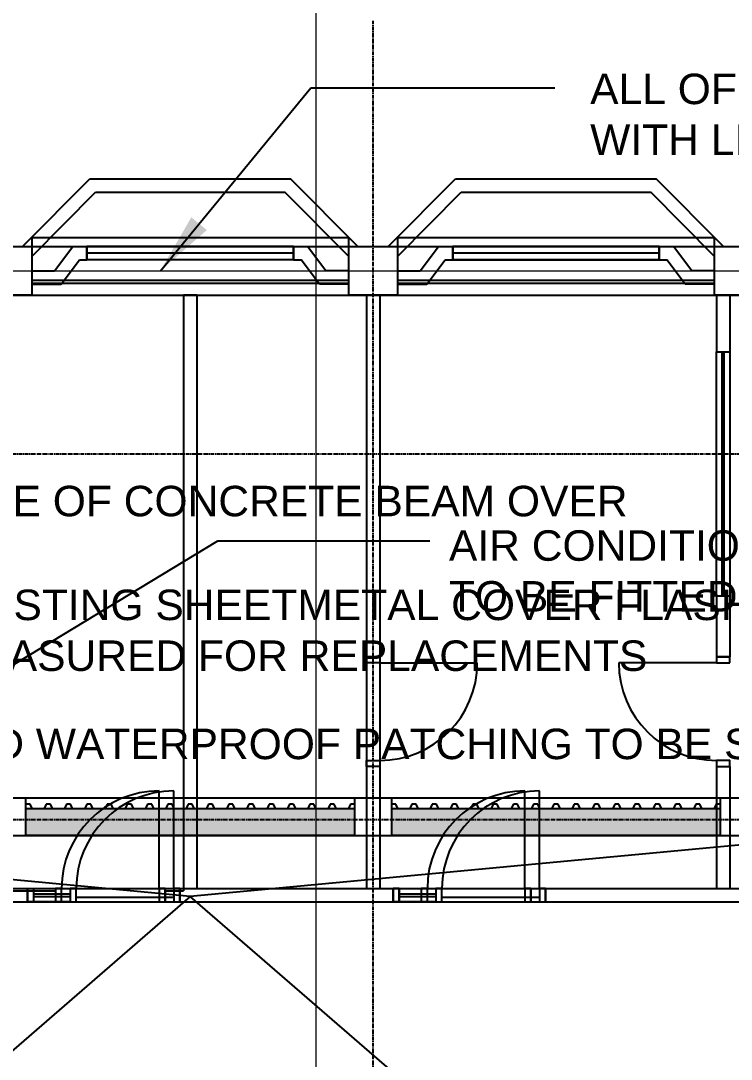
# Model space of a CAD drawing. Header units: millimetres. Extents: x -27283 to 30143, y -18440 to 22926.
# Drawn here: x -2423 to 3405, y 3311 to 11826 of the extents above; entities that cross this region are included whole.
import ezdxf

# ---------------------------------------------------------------- set-up
doc = ezdxf.new("R2010")
doc.units = ezdxf.units.MM
doc.linetypes.add('PCENTRE', pattern=[50.8, 31.75, -6.35, 6.35, -6.35])
doc.linetypes.add('PCENTRE2', pattern=[28.575, 19.05, -3.175, 3.175, -3.175])
for name, color, linetype in [('11th Floor - Doors Windows and Openings', 7, 'Continuous'), ('11th Floor - Structural Members', 7, 'Continuous'), ('11th Floor - Walls', 7, 'Continuous'), ('Boundaries_and_building_grids', 140, 'PCENTRE2'), ('Lift Motor Room Roof - General', 7, 'Continuous'), ('Lift Motor Room Roof - Hatch', 7, 'Continuous'), ('Lift Motor Room Roof - Roofs', 7, 'Continuous'), ('Lift Motor Room Roof - Structural Members', 7, 'Continuous'), ('Lift Motor Room Roof - Text and Leaders', 7, 'Continuous'), ('Lift Motor Room Roof - Walls', 7, 'Continuous'), ('Roof - Roofs', 7, 'Continuous'), ('Roof - Structural Members', 7, 'Continuous'), ('Roof - Text and Leaders', 7, 'Continuous'), ('Roof - Walls', 7, 'Continuous'), ('Sixth Floor - Doors Windows and Openings', 7, 'Continuous'), ('Sixth Floor - Structural Members', 7, 'Continuous'), ('Sixth Floor - Walls', 7, 'Continuous'), ('Tenth Floor - Doors Windows and Openings', 7, 'Continuous'), ('Tenth Floor - Structural Members', 7, 'Continuous'), ('Tenth Floor - Walls', 7, 'Continuous')]:
    doc.layers.add(name, color=color, linetype=linetype)
doc.styles.add('Arial1', font='arial.ttf')
doc.dimstyles.new('ISO-25', dxfattribs={"dimtxt": 2.5, "dimasz": 2.5, "dimexe": 1.25, "dimexo": 0.625, "dimtad": 1, "dimtxsty": 'Standard', "dimcen": 2.5, "dimadec": 0, "dimazin": 0, "dimtfac": 1, "dimtmove": 0, "dimatfit": 3, "dimfxl": 1, "dimarcsym": 0})
pattern_1 = [(90, (0, 0), (-25, 2e-15), [0.25, -199.75]), (90, (0.98, 2.5), (-25, 2e-15), [0.25, -199.75]), (90, (1.955, 5), (-25, 2e-15), [0.25, -199.75]), (90, (2.917, 7.5), (-25, 2e-15), [0.25, -199.75]), (90, (3.862, 10), (-25, 2e-15), [0.25, -199.75]), (90, (4.782, 12.5), (-25, 2e-15), [0.25, -199.75]), (90, (5.675, 15), (-25, 2e-15), [0.25, -199.75]), (90, (6.53, 17.5), (-25, 2e-15), [0.25, -199.75]), (90, (7.348, 20), (-25, 2e-15), [0.25, -199.75]), (90, (8.117, 22.5), (-25, 2e-15), [0.25, -199.75]), (90, (8.84, 25), (-25, 2e-15), [0.25, -199.75]), (90, (9.505, 27.5), (-25, 2e-15), [0.25, -199.75]), (90, (10.113, 30), (-25, 2e-15), [0.25, -199.75]), (90, (10.658, 32.5), (-25, 2e-15), [0.25, -199.75]), (90, (11.137, 35), (-25, 2e-15), [0.25, -199.75]), (90, (11.547, 37.5), (-25, 2e-15), [0.25, -199.75]), (90, (11.887, 40), (-25, 2e-15), [0.25, -199.75]), (90, (12.155, 42.5), (-25, 2e-15), [0.25, -199.75]), (90, (12.345, 45), (-25, 2e-15), [0.25, -199.75]), (90, (12.463, 47.5), (-25, 2e-15), [0.25, -199.75]), (90, (12.5, 50), (-25, 2e-15), [0.25, -199.75]), (90, (0.98, 97.5), (-25, 2e-15), [0.25, -199.75]), (90, (1.955, 95), (-25, 2e-15), [0.25, -199.75]), (90, (2.917, 92.5), (-25, 2e-15), [0.25, -199.75]), (90, (3.862, 90), (-25, 2e-15), [0.25, -199.75]), (90, (4.782, 87.5), (-25, 2e-15), [0.25, -199.75]), (90, (5.675, 85), (-25, 2e-15), [0.25, -199.75]), (90, (6.53, 82.5), (-25, 2e-15), [0.25, -199.75]), (90, (7.348, 80), (-25, 2e-15), [0.25, -199.75]), (90, (8.117, 77.5), (-25, 2e-15), [0.25, -199.75]), (90, (8.84, 75), (-25, 2e-15), [0.25, -199.75]), (90, (9.505, 72.5), (-25, 2e-15), [0.25, -199.75]), (90, (10.113, 70), (-25, 2e-15), [0.25, -199.75]), (90, (10.658, 67.5), (-25, 2e-15), [0.25, -199.75]), (90, (11.137, 65), (-25, 2e-15), [0.25, -199.75]), (90, (11.547, 62.5), (-25, 2e-15), [0.25, -199.75]), (90, (11.887, 60), (-25, 2e-15), [0.25, -199.75]), (90, (12.155, 57.5), (-25, 2e-15), [0.25, -199.75]), (90, (12.345, 55), (-25, 2e-15), [0.25, -199.75]), (90, (12.463, 52.5), (-25, 2e-15), [0.25, -199.75]), (90, (-0.98, 102.5), (-25, 2e-15), [0.25, -199.75]), (90, (-1.955, 105), (-25, 2e-15), [0.25, -199.75]), (90, (-2.917, 107.5), (-25, 2e-15), [0.25, -199.75]), (90, (-3.862, 110), (-25, 2e-15), [0.25, -199.75]), (90, (-4.782, 112.5), (-25, 2e-15), [0.25, -199.75]), (90, (-5.675, 115), (-25, 2e-15), [0.25, -199.75]), (90, (-6.53, 117.5), (-25, 2e-15), [0.25, -199.75]), (90, (-7.348, 120), (-25, 2e-15), [0.25, -199.75]), (90, (-8.117, 122.5), (-25, 2e-15), [0.25, -199.75]), (90, (-8.84, 125), (-25, 2e-15), [0.25, -199.75]), (90, (-9.505, 127.5), (-25, 2e-15), [0.25, -199.75]), (90, (-10.113, 130), (-25, 2e-15), [0.25, -199.75]), (90, (-10.658, 132.5), (-25, 2e-15), [0.25, -199.75]), (90, (-11.137, 135), (-25, 2e-15), [0.25, -199.75]), (90, (-11.547, 137.5), (-25, 2e-15), [0.25, -199.75]), (90, (-11.887, 140), (-25, 2e-15), [0.25, -199.75]), (90, (-12.155, 142.5), (-25, 2e-15), [0.25, -199.75]), (90, (-12.345, 145), (-25, 2e-15), [0.25, -199.75]), (90, (-12.463, 147.5), (-25, 2e-15), [0.25, -199.75]), (90, (-12.5, 150), (-25, 2e-15), [0.25, -199.75]), (90, (-0.98, 197.5), (-25, 2e-15), [0.25, -199.75]), (90, (-1.955, 195), (-25, 2e-15), [0.25, -199.75]), (90, (-2.917, 192.5), (-25, 2e-15), [0.25, -199.75]), (90, (-3.862, 190), (-25, 2e-15), [0.25, -199.75]), (90, (-4.782, 187.5), (-25, 2e-15), [0.25, -199.75]), (90, (-5.675, 185), (-25, 2e-15), [0.25, -199.75]), (90, (-6.53, 182.5), (-25, 2e-15), [0.25, -199.75]), (90, (-7.348, 180), (-25, 2e-15), [0.25, -199.75]), (90, (-8.117, 177.5), (-25, 2e-15), [0.25, -199.75]), (90, (-8.84, 175), (-25, 2e-15), [0.25, -199.75]), (90, (-9.505, 172.5), (-25, 2e-15), [0.25, -199.75]), (90, (-10.113, 170), (-25, 2e-15), [0.25, -199.75]), (90, (-10.658, 167.5), (-25, 2e-15), [0.25, -199.75]), (90, (-11.137, 165), (-25, 2e-15), [0.25, -199.75]), (90, (-11.547, 162.5), (-25, 2e-15), [0.25, -199.75]), (90, (-11.887, 160), (-25, 2e-15), [0.25, -199.75]), (90, (-12.155, 157.5), (-25, 2e-15), [0.25, -199.75]), (90, (-12.345, 155), (-25, 2e-15), [0.25, -199.75]), (90, (-12.463, 152.5), (-25, 2e-15), [0.25, -199.75]), (90, (0, 100), (-25, 2e-15), [0.25, -199.75])]

msp = doc.modelspace()

# ---------------------------------------------------------------- hatches: boundary and pattern name
at = {"layer": 'Lift Motor Room Roof - Hatch', "linetype": 'Continuous', "lineweight": -3}
h = msp.add_hatch(dxfattribs=at)
h.set_pattern_fill('GENERAL', color=8, scale=25, style=0)
h.set_pattern_definition(pattern_1)
h.paths.add_polyline_path([(-2380.3, 5365.7), (-2380.3, 5145.7), (314.7, 5145.7), (314.7, 5365.7)])
h = msp.add_hatch(dxfattribs=at)
h.set_pattern_fill('GENERAL', color=8, scale=25, style=0)
h.set_pattern_definition(pattern_1)
h.paths.add_polyline_path([(619.7, 5365.7), (619.7, 5145.7), (3314.7, 5145.7), (3314.7, 5365.7)])

# ---------------------------------------------------------------- linework, layer by layer
at = {"layer": '11th Floor - Doors Windows and Openings', "color": 1, "linetype": 'Continuous'}
for p, q in [((-186, 9975.7, 37950), (-1879.7, 9975.7, 37950)), ((-1879.7, 9865.7, 37950), (-1879.7, 9975.7, 37950)), ((-186, 9865.7, 37950), (-186, 9975.7, 37950)), ((2814, 9975.7, 37950), (1120.3, 9975.7, 37950)), ((1120.3, 9865.7, 37950), (1120.3, 9975.7, 37950)), ((2814, 9865.7, 37950), (2814, 9975.7, 37950)), ((-186, 9920.7, 37950), (-1879.7, 9920.7, 37950)), ((2814, 9920.7, 37950), (1120.3, 9920.7, 37950)), ((-186, 9865.7, 37950), (-1879.7, 9865.7, 37950)), ((2814, 9865.7, 37950), (1120.3, 9865.7, 37950))]:
    msp.add_line(p, q, dxfattribs=at)
at = {"layer": '11th Floor - Structural Members', "color": 5, "linetype": 'Continuous', "elevation": 37950}
for points in [[(-2332.8, 9575.7), (-2732.8, 9575.7), (-2732.8, 9975.7), (-2332.8, 9975.7), (-2332.8, 9575.7)], [(667.2, 9575.7), (267.2, 9575.7), (267.2, 9975.7), (667.2, 9975.7), (667.2, 9575.7)], [(3667.2, 9575.7), (3267.2, 9575.7), (3267.2, 9975.7), (3667.2, 9975.7), (3667.2, 9575.7)]]:
    msp.add_lwpolyline(points, dxfattribs=at)
at = {"layer": '11th Floor - Walls', "color": 3, "linetype": 'Continuous'}
for p, q in [((-2408.1, 9975.7, 37950), (-1855.6, 10530.7, 37950)), ((-1855.6, 10530.7, 37950), (-210, 10530.7, 37950)), ((342.5, 9975.7, 37950), (-210, 10530.7, 37950)), ((591.9, 9975.7, 37950), (1144.4, 10530.7, 37950)), ((1144.4, 10530.7, 37950), (2790, 10530.7, 37950)), ((3342.5, 9975.7, 37950), (2790, 10530.7, 37950)), ((-2332.8, 9893.7, 37950), (-1810, 10420.7, 37950)), ((-1810, 10420.7, 37950), (-255.6, 10420.7, 37950)), ((267.2, 9893.7, 37950), (-255.6, 10420.7, 37950)), ((667.2, 9893.7, 37950), (1190, 10420.7, 37950)), ((1190, 10420.7, 37950), (2744.4, 10420.7, 37950)), ((3267.2, 9893.7, 37950), (2744.4, 10420.7, 37950)), ((-2146.4, 9775.7, 37950), (-1996.1, 9975.7, 37950)), ((-1996.1, 9975.7, 37950), (-1879.6, 9975.7, 37950)), ((-1879.6, 9975.7, 37950), (-1879.6, 9865.7, 37950)), ((-186, 9975.7, 37950), (-186, 9865.7, 37950)), ((-186, 9975.7, 37950), (-69.5, 9975.7, 37950)), ((80.8, 9775.7, 37950), (-69.5, 9975.7, 37950)), ((853.6, 9775.7, 37950), (1003.9, 9975.7, 37950)), ((1003.9, 9975.7, 37950), (2930.5, 9975.7, 37950)), ((1120.4, 9975.7, 37950), (1120.4, 9865.7, 37950)), ((2814, 9975.7, 37950), (2814, 9865.7, 37950)), ((3080.8, 9775.7, 37950), (2930.5, 9975.7, 37950)), ((-2092.3, 9665.7, 37950), (-1942.1, 9865.7, 37950)), ((-1942.1, 9865.7, 37950), (-1879.6, 9865.7, 37950)), ((-186, 9865.7, 37950), (-123.5, 9865.7, 37950)), ((26.7, 9665.7, 37950), (-123.5, 9865.7, 37950)), ((907.7, 9665.7, 37950), (1057.9, 9865.7, 37950)), ((1057.9, 9865.7, 37950), (2876.5, 9865.7, 37950)), ((3026.7, 9665.7, 37950), (2876.5, 9865.7, 37950)), ((-2332.8, 9775.7, 37950), (-2146.4, 9775.7, 37950)), ((267.2, 9775.7, 37950), (80.8, 9775.7, 37950)), ((667.2, 9775.7, 37950), (853.6, 9775.7, 37950)), ((3267.2, 9775.7, 37950), (3080.8, 9775.7, 37950)), ((-2332.8, 9665.7, 37950), (-2092.3, 9665.7, 37950)), ((267.2, 9665.7, 37950), (26.7, 9665.7, 37950)), ((667.2, 9665.7, 37950), (907.7, 9665.7, 37950)), ((3267.2, 9665.7, 37950), (3026.7, 9665.7, 37950))]:
    msp.add_line(p, q, dxfattribs=at)
at = {"layer": '11th Floor - Walls', "color": 2, "linetype": 'Continuous'}
for p, q in [((522.2, 9575.7, 37950), (412.2, 9575.7, 37950)), ((412.2, 9575.7, 37950), (412.2, 4710.7, 37950)), ((522.2, 9575.7, 37950), (522.2, 4710.7, 37950)), ((-3827.8, 4710.7, 37950), (412.2, 4710.7, 37950)), ((522.2, 4710.7, 37950), (4712.2, 4710.7, 37950)), ((-3827.8, 4600.7, 37950), (4712.2, 4600.7, 37950))]:
    msp.add_line(p, q, dxfattribs=at)
at = {"layer": 'Boundaries_and_building_grids', "color": 140, "linetype": 'PCENTRE', "lineweight": -3}
for p, q in [((467.2, -11774.3), (467.2, 11825.7)), ((-27282.8, 8275.7), (25217.2, 8275.7)), ((-27282.8, 5275.7), (25217.2, 5275.7))]:
    msp.add_line(p, q, dxfattribs=at)
at = {"layer": 'Boundaries_and_building_grids', "color": 4, "linetype": 'Continuous', "lineweight": 0}
msp.add_xline((-26402.2, 9775.7), (1, 0), dxfattribs=at)
at = {"layer": 'Lift Motor Room Roof - General', "color": 4, "linetype": 'Continuous', "lineweight": 0}
msp.add_xline((0, 0), (0, 1), dxfattribs=at)
at = {"layer": 'Lift Motor Room Roof - Roofs', "color": 4, "linetype": 'Continuous', "lineweight": -3}
for p, q in [((-2380.3, 5365.7, 46830), (314.7, 5365.7, 46830)), ((619.7, 5365.7, 46830), (3314.7, 5365.7, 46830))]:
    msp.add_line(p, q, dxfattribs=at)
at = {"layer": 'Lift Motor Room Roof - Roofs', "color": 3, "linetype": 'Continuous', "lineweight": -3}
msp.add_line((-14422.8, 5145.7, 46830), (12357.2, 5145.7, 46830), dxfattribs=at)
at = {"layer": 'Lift Motor Room Roof - Roofs', "color": 1, "linetype": 'Continuous', "lineweight": -3}
for p, q in [((-1032.8, 4645.7, 46830), (-6367.8, 5145.7, 46830)), ((4302.2, 5145.7, 46830), (-1032.8, 4645.7, 46830)), ((-1032.8, 4645.7, 46830), (-6367.8, 25.7, 46830)), ((4302.2, 25.7, 46830), (-1032.8, 4645.7, 46830))]:
    msp.add_line(p, q, dxfattribs=at)
at = {"layer": 'Lift Motor Room Roof - Structural Members', "color": 5, "linetype": 'Continuous', "lineweight": -3, "elevation": 46830}
for points in [[(-2685.3, 5450.7), (-2685.3, 5145.7), (-2380.3, 5145.7), (-2380.3, 5450.7)], [(314.7, 5450.7), (314.7, 5145.7), (619.7, 5145.7), (619.7, 5450.7)], [(3314.7, 5450.7), (3314.7, 5145.7), (3619.7, 5145.7), (3619.7, 5450.7)]]:
    msp.add_lwpolyline(points, close=True, dxfattribs=at)
at = {"layer": 'Lift Motor Room Roof - Walls', "color": 1, "linetype": 'Continuous'}
for p, q in [((-2346.4, 5401.6, 46830), (-2380.3, 5401.6, 46830)), ((-2329.9, 5365.7, 46830), (-2346.4, 5401.6, 46830)), ((-2329.9, 5365.7, 46830), (-2230.5, 5365.7, 46830)), ((-2214, 5401.6, 46830), (-2230.5, 5365.7, 46830)), ((-2180, 5401.6, 46830), (-2214, 5401.6, 46830)), ((-2163.6, 5365.7, 46830), (-2180, 5401.6, 46830)), ((-2163.6, 5365.7, 46830), (-2064.2, 5365.7, 46830)), ((-2047.7, 5401.6, 46830), (-2064.2, 5365.7, 46830)), ((-2013.7, 5401.6, 46830), (-2047.7, 5401.6, 46830)), ((-1997.2, 5365.7, 46830), (-2013.7, 5401.6, 46830)), ((-1997.2, 5365.7, 46830), (-1897.8, 5365.7, 46830)), ((-1881.4, 5401.6, 46830), (-1897.8, 5365.7, 46830)), ((-1847.4, 5401.6, 46830), (-1881.4, 5401.6, 46830)), ((-1830.9, 5365.7, 46830), (-1847.4, 5401.6, 46830)), ((-1830.9, 5365.7, 46830), (-1731.5, 5365.7, 46830)), ((-1715, 5401.6, 46830), (-1731.5, 5365.7, 46830)), ((-1681.1, 5401.6, 46830), (-1715, 5401.6, 46830)), ((-1664.6, 5365.7, 46830), (-1681.1, 5401.6, 46830)), ((-1664.6, 5365.7, 46830), (-1565.2, 5365.7, 46830)), ((-1548.7, 5401.6, 46830), (-1565.2, 5365.7, 46830)), ((-1514.8, 5401.6, 46830), (-1548.7, 5401.6, 46830)), ((-1498.3, 5365.7, 46830), (-1514.8, 5401.6, 46830)), ((-1498.3, 5365.7, 46830), (-1398.9, 5365.7, 46830)), ((-1382.4, 5401.6, 46830), (-1398.9, 5365.7, 46830)), ((-1348.5, 5401.6, 46830), (-1382.4, 5401.6, 46830)), ((-1332, 5365.7, 46830), (-1348.5, 5401.6, 46830)), ((-1332, 5365.7, 46830), (-1232.6, 5365.7, 46830)), ((-1216.1, 5401.6, 46830), (-1232.6, 5365.7, 46830)), ((-1182.2, 5401.6, 46830), (-1216.1, 5401.6, 46830)), ((-1165.7, 5365.7, 46830), (-1182.2, 5401.6, 46830)), ((-1165.7, 5365.7, 46830), (-1066.3, 5365.7, 46830)), ((-1049.8, 5401.6, 46830), (-1066.3, 5365.7, 46830)), ((-1015.8, 5401.6, 46830), (-1049.8, 5401.6, 46830)), ((-999.3, 5365.7, 46830), (-1015.8, 5401.6, 46830)), ((-999.3, 5365.7, 46830), (-899.9, 5365.7, 46830)), ((-883.5, 5401.6, 46830), (-899.9, 5365.7, 46830)), ((-849.5, 5401.6, 46830), (-883.5, 5401.6, 46830)), ((-833, 5365.7, 46830), (-849.5, 5401.6, 46830)), ((-833, 5365.7, 46830), (-733.6, 5365.7, 46830)), ((-717.1, 5401.6, 46830), (-733.6, 5365.7, 46830)), ((-683.2, 5401.6, 46830), (-717.1, 5401.6, 46830)), ((-666.7, 5365.7, 46830), (-683.2, 5401.6, 46830)), ((-666.7, 5365.7, 46830), (-567.3, 5365.7, 46830)), ((-550.8, 5401.6, 46830), (-567.3, 5365.7, 46830)), ((-516.9, 5401.6, 46830), (-550.8, 5401.6, 46830)), ((-500.4, 5365.7, 46830), (-516.9, 5401.6, 46830)), ((-500.4, 5365.7, 46830), (-401, 5365.7, 46830)), ((-384.5, 5401.6, 46830), (-401, 5365.7, 46830)), ((-350.6, 5401.6, 46830), (-384.5, 5401.6, 46830)), ((-334.1, 5365.7, 46830), (-350.6, 5401.6, 46830)), ((-334.1, 5365.7, 46830), (-234.7, 5365.7, 46830)), ((-218.2, 5401.6, 46830), (-234.7, 5365.7, 46830)), ((-184.3, 5401.6, 46830), (-218.2, 5401.6, 46830)), ((-167.8, 5365.7, 46830), (-184.3, 5401.6, 46830)), ((-167.8, 5365.7, 46830), (-68.4, 5365.7, 46830)), ((-51.9, 5401.6, 46830), (-68.4, 5365.7, 46830)), ((-17.9, 5401.6, 46830), (-51.9, 5401.6, 46830)), ((-1.5, 5365.7, 46830), (-17.9, 5401.6, 46830)), ((-1.5, 5365.7, 46830), (97.9, 5365.7, 46830)), ((114.4, 5401.6, 46830), (97.9, 5365.7, 46830)), ((148.4, 5401.6, 46830), (114.4, 5401.6, 46830)), ((164.9, 5365.7, 46830), (148.4, 5401.6, 46830)), ((164.9, 5365.7, 46830), (264.3, 5365.7, 46830)), ((280.8, 5401.6, 46830), (264.3, 5365.7, 46830)), ((314.7, 5401.6, 46830), (280.8, 5401.6, 46830)), ((653.6, 5401.6, 46830), (619.7, 5401.6, 46830)), ((670.1, 5365.7, 46830), (653.6, 5401.6, 46830)), ((670.1, 5365.7, 46830), (769.5, 5365.7, 46830)), ((786, 5401.6, 46830), (769.5, 5365.7, 46830)), ((820, 5401.6, 46830), (786, 5401.6, 46830)), ((836.4, 5365.7, 46830), (820, 5401.6, 46830)), ((836.4, 5365.7, 46830), (935.8, 5365.7, 46830)), ((952.3, 5401.6, 46830), (935.8, 5365.7, 46830)), ((986.3, 5401.6, 46830), (952.3, 5401.6, 46830)), ((1002.8, 5365.7, 46830), (986.3, 5401.6, 46830)), ((1002.8, 5365.7, 46830), (1102.2, 5365.7, 46830)), ((1118.6, 5401.6, 46830), (1102.2, 5365.7, 46830)), ((1152.6, 5401.6, 46830), (1118.6, 5401.6, 46830)), ((1169.1, 5365.7, 46830), (1152.6, 5401.6, 46830)), ((1169.1, 5365.7, 46830), (1268.5, 5365.7, 46830)), ((1285, 5401.6, 46830), (1268.5, 5365.7, 46830)), ((1318.9, 5401.6, 46830), (1285, 5401.6, 46830)), ((1335.4, 5365.7, 46830), (1318.9, 5401.6, 46830)), ((1335.4, 5365.7, 46830), (1434.8, 5365.7, 46830)), ((1451.3, 5401.6, 46830), (1434.8, 5365.7, 46830)), ((1485.2, 5401.6, 46830), (1451.3, 5401.6, 46830)), ((1501.7, 5365.7, 46830), (1485.2, 5401.6, 46830)), ((1501.7, 5365.7, 46830), (1601.1, 5365.7, 46830)), ((1617.6, 5401.6, 46830), (1601.1, 5365.7, 46830)), ((1651.5, 5401.6, 46830), (1617.6, 5401.6, 46830)), ((1668, 5365.7, 46830), (1651.5, 5401.6, 46830)), ((1668, 5365.7, 46830), (1767.4, 5365.7, 46830)), ((1783.9, 5401.6, 46830), (1767.4, 5365.7, 46830)), ((1817.8, 5401.6, 46830), (1783.9, 5401.6, 46830)), ((1834.3, 5365.7, 46830), (1817.8, 5401.6, 46830)), ((1834.3, 5365.7, 46830), (1933.7, 5365.7, 46830)), ((1950.2, 5401.6, 46830), (1933.7, 5365.7, 46830)), ((1984.2, 5401.6, 46830), (1950.2, 5401.6, 46830)), ((2000.7, 5365.7, 46830), (1984.2, 5401.6, 46830)), ((2000.7, 5365.7, 46830), (2100.1, 5365.7, 46830)), ((2116.5, 5401.6, 46830), (2100.1, 5365.7, 46830)), ((2150.5, 5401.6, 46830), (2116.5, 5401.6, 46830)), ((2167, 5365.7, 46830), (2150.5, 5401.6, 46830)), ((2167, 5365.7, 46830), (2266.4, 5365.7, 46830)), ((2282.9, 5401.6, 46830), (2266.4, 5365.7, 46830)), ((2316.8, 5401.6, 46830), (2282.9, 5401.6, 46830)), ((2333.3, 5365.7, 46830), (2316.8, 5401.6, 46830)), ((2333.3, 5365.7, 46830), (2432.7, 5365.7, 46830)), ((2449.2, 5401.6, 46830), (2432.7, 5365.7, 46830)), ((2483.1, 5401.6, 46830), (2449.2, 5401.6, 46830)), ((2499.6, 5365.7, 46830), (2483.1, 5401.6, 46830)), ((2499.6, 5365.7, 46830), (2599, 5365.7, 46830)), ((2615.5, 5401.6, 46830), (2599, 5365.7, 46830)), ((2649.4, 5401.6, 46830), (2615.5, 5401.6, 46830)), ((2665.9, 5365.7, 46830), (2649.4, 5401.6, 46830)), ((2665.9, 5365.7, 46830), (2765.3, 5365.7, 46830)), ((2781.8, 5401.6, 46830), (2765.3, 5365.7, 46830)), ((2815.7, 5401.6, 46830), (2781.8, 5401.6, 46830)), ((2832.2, 5365.7, 46830), (2815.7, 5401.6, 46830)), ((2832.2, 5365.7, 46830), (2931.6, 5365.7, 46830)), ((2948.1, 5401.6, 46830), (2931.6, 5365.7, 46830)), ((2982.1, 5401.6, 46830), (2948.1, 5401.6, 46830)), ((2998.5, 5365.7, 46830), (2982.1, 5401.6, 46830)), ((2998.5, 5365.7, 46830), (3097.9, 5365.7, 46830)), ((3114.4, 5401.6, 46830), (3097.9, 5365.7, 46830)), ((3148.4, 5401.6, 46830), (3114.4, 5401.6, 46830)), ((3164.9, 5365.7, 46830), (3148.4, 5401.6, 46830)), ((3164.9, 5365.7, 46830), (3264.3, 5365.7, 46830)), ((3280.8, 5401.6, 46830), (3264.3, 5365.7, 46830)), ((3314.7, 5401.6, 46830), (3280.8, 5401.6, 46830))]:
    msp.add_line(p, q, dxfattribs=at)
at = {"layer": 'Lift Motor Room Roof - Walls', "color": 2, "linetype": 'Continuous', "elevation": 46830}
msp.add_lwpolyline([(-14727.8, 5450.7), (-14727.8, -5399.3), (12662.2, -5399.3), (12662.2, 5450.7)], close=True, dxfattribs=at)
at = {"layer": 'Roof - Roofs', "color": 3, "linetype": 'Continuous', "lineweight": -3}
for p, q in [((-25232.8, 9975.7, 42250), (23167.2, 9975.7, 42250)), ((-24832.8, 9575.7, 42250), (22767.2, 9575.7, 42250))]:
    msp.add_line(p, q, dxfattribs=at)
at = {"layer": 'Roof - Structural Members', "color": 5, "linetype": 'Continuous', "lineweight": -3, "elevation": 42250}
for points in [[(-2685.3, 5450.7), (-2685.3, 5145.7), (-2380.3, 5145.7), (-2380.3, 5450.7)], [(314.7, 5450.7), (314.7, 5145.7), (619.7, 5145.7), (619.7, 5450.7)], [(3314.7, 5450.7), (3314.7, 5145.7), (3619.7, 5145.7), (3619.7, 5450.7)]]:
    msp.add_lwpolyline(points, close=True, dxfattribs=at)
at = {"layer": 'Roof - Walls', "color": 1, "linetype": 'Continuous'}
for p, q in [((-2346.4, 5401.6, 42250), (-2380.3, 5401.6, 42250)), ((-2329.9, 5365.7, 42250), (-2346.4, 5401.6, 42250)), ((-2329.9, 5365.7, 42250), (-2230.5, 5365.7, 42250)), ((-2214, 5401.6, 42250), (-2230.5, 5365.7, 42250)), ((-2180, 5401.6, 42250), (-2214, 5401.6, 42250)), ((-2163.6, 5365.7, 42250), (-2180, 5401.6, 42250)), ((-2163.6, 5365.7, 42250), (-2064.2, 5365.7, 42250)), ((-2047.7, 5401.6, 42250), (-2064.2, 5365.7, 42250)), ((-2013.7, 5401.6, 42250), (-2047.7, 5401.6, 42250)), ((-1997.2, 5365.7, 42250), (-2013.7, 5401.6, 42250)), ((-1997.2, 5365.7, 42250), (-1897.8, 5365.7, 42250)), ((-1881.4, 5401.6, 42250), (-1897.8, 5365.7, 42250)), ((-1847.4, 5401.6, 42250), (-1881.4, 5401.6, 42250)), ((-1830.9, 5365.7, 42250), (-1847.4, 5401.6, 42250)), ((-1830.9, 5365.7, 42250), (-1731.5, 5365.7, 42250)), ((-1715, 5401.6, 42250), (-1731.5, 5365.7, 42250)), ((-1681.1, 5401.6, 42250), (-1715, 5401.6, 42250)), ((-1664.6, 5365.7, 42250), (-1681.1, 5401.6, 42250)), ((-1664.6, 5365.7, 42250), (-1565.2, 5365.7, 42250)), ((-1548.7, 5401.6, 42250), (-1565.2, 5365.7, 42250)), ((-1514.8, 5401.6, 42250), (-1548.7, 5401.6, 42250)), ((-1498.3, 5365.7, 42250), (-1514.8, 5401.6, 42250)), ((-1498.3, 5365.7, 42250), (-1398.9, 5365.7, 42250)), ((-1382.4, 5401.6, 42250), (-1398.9, 5365.7, 42250)), ((-1348.5, 5401.6, 42250), (-1382.4, 5401.6, 42250)), ((-1332, 5365.7, 42250), (-1348.5, 5401.6, 42250)), ((-1332, 5365.7, 42250), (-1232.6, 5365.7, 42250)), ((-1216.1, 5401.6, 42250), (-1232.6, 5365.7, 42250)), ((-1182.2, 5401.6, 42250), (-1216.1, 5401.6, 42250)), ((-1165.7, 5365.7, 42250), (-1182.2, 5401.6, 42250)), ((-1165.7, 5365.7, 42250), (-1066.3, 5365.7, 42250)), ((-1049.8, 5401.6, 42250), (-1066.3, 5365.7, 42250)), ((-1015.8, 5401.6, 42250), (-1049.8, 5401.6, 42250)), ((-999.3, 5365.7, 42250), (-1015.8, 5401.6, 42250)), ((-999.3, 5365.7, 42250), (-899.9, 5365.7, 42250)), ((-883.5, 5401.6, 42250), (-899.9, 5365.7, 42250)), ((-849.5, 5401.6, 42250), (-883.5, 5401.6, 42250)), ((-833, 5365.7, 42250), (-849.5, 5401.6, 42250)), ((-833, 5365.7, 42250), (-733.6, 5365.7, 42250)), ((-717.1, 5401.6, 42250), (-733.6, 5365.7, 42250)), ((-683.2, 5401.6, 42250), (-717.1, 5401.6, 42250)), ((-666.7, 5365.7, 42250), (-683.2, 5401.6, 42250)), ((-666.7, 5365.7, 42250), (-567.3, 5365.7, 42250)), ((-550.8, 5401.6, 42250), (-567.3, 5365.7, 42250)), ((-516.9, 5401.6, 42250), (-550.8, 5401.6, 42250)), ((-500.4, 5365.7, 42250), (-516.9, 5401.6, 42250)), ((-500.4, 5365.7, 42250), (-401, 5365.7, 42250)), ((-384.5, 5401.6, 42250), (-401, 5365.7, 42250)), ((-350.6, 5401.6, 42250), (-384.5, 5401.6, 42250)), ((-334.1, 5365.7, 42250), (-350.6, 5401.6, 42250)), ((-334.1, 5365.7, 42250), (-234.7, 5365.7, 42250)), ((-218.2, 5401.6, 42250), (-234.7, 5365.7, 42250)), ((-184.3, 5401.6, 42250), (-218.2, 5401.6, 42250)), ((-167.8, 5365.7, 42250), (-184.3, 5401.6, 42250)), ((-167.8, 5365.7, 42250), (-68.4, 5365.7, 42250)), ((-51.9, 5401.6, 42250), (-68.4, 5365.7, 42250)), ((-17.9, 5401.6, 42250), (-51.9, 5401.6, 42250)), ((-1.5, 5365.7, 42250), (-17.9, 5401.6, 42250)), ((-1.5, 5365.7, 42250), (97.9, 5365.7, 42250)), ((114.4, 5401.6, 42250), (97.9, 5365.7, 42250)), ((148.4, 5401.6, 42250), (114.4, 5401.6, 42250)), ((164.9, 5365.7, 42250), (148.4, 5401.6, 42250)), ((164.9, 5365.7, 42250), (264.3, 5365.7, 42250)), ((280.8, 5401.6, 42250), (264.3, 5365.7, 42250)), ((314.7, 5401.6, 42250), (280.8, 5401.6, 42250)), ((653.6, 5401.6, 42250), (619.7, 5401.6, 42250)), ((670.1, 5365.7, 42250), (653.6, 5401.6, 42250)), ((670.1, 5365.7, 42250), (769.5, 5365.7, 42250)), ((786, 5401.6, 42250), (769.5, 5365.7, 42250)), ((820, 5401.6, 42250), (786, 5401.6, 42250)), ((836.4, 5365.7, 42250), (820, 5401.6, 42250)), ((836.4, 5365.7, 42250), (935.8, 5365.7, 42250)), ((952.3, 5401.6, 42250), (935.8, 5365.7, 42250)), ((986.3, 5401.6, 42250), (952.3, 5401.6, 42250)), ((1002.8, 5365.7, 42250), (986.3, 5401.6, 42250)), ((1002.8, 5365.7, 42250), (1102.2, 5365.7, 42250)), ((1118.6, 5401.6, 42250), (1102.2, 5365.7, 42250)), ((1152.6, 5401.6, 42250), (1118.6, 5401.6, 42250)), ((1169.1, 5365.7, 42250), (1152.6, 5401.6, 42250)), ((1169.1, 5365.7, 42250), (1268.5, 5365.7, 42250)), ((1285, 5401.6, 42250), (1268.5, 5365.7, 42250)), ((1318.9, 5401.6, 42250), (1285, 5401.6, 42250)), ((1335.4, 5365.7, 42250), (1318.9, 5401.6, 42250)), ((1335.4, 5365.7, 42250), (1434.8, 5365.7, 42250)), ((1451.3, 5401.6, 42250), (1434.8, 5365.7, 42250)), ((1485.2, 5401.6, 42250), (1451.3, 5401.6, 42250)), ((1501.7, 5365.7, 42250), (1485.2, 5401.6, 42250)), ((1501.7, 5365.7, 42250), (1601.1, 5365.7, 42250)), ((1617.6, 5401.6, 42250), (1601.1, 5365.7, 42250)), ((1651.5, 5401.6, 42250), (1617.6, 5401.6, 42250)), ((1668, 5365.7, 42250), (1651.5, 5401.6, 42250)), ((1668, 5365.7, 42250), (1767.4, 5365.7, 42250)), ((1783.9, 5401.6, 42250), (1767.4, 5365.7, 42250)), ((1817.8, 5401.6, 42250), (1783.9, 5401.6, 42250)), ((1834.3, 5365.7, 42250), (1817.8, 5401.6, 42250)), ((1834.3, 5365.7, 42250), (1933.7, 5365.7, 42250)), ((1950.2, 5401.6, 42250), (1933.7, 5365.7, 42250)), ((1984.2, 5401.6, 42250), (1950.2, 5401.6, 42250)), ((2000.7, 5365.7, 42250), (1984.2, 5401.6, 42250)), ((2000.7, 5365.7, 42250), (2100.1, 5365.7, 42250)), ((2116.5, 5401.6, 42250), (2100.1, 5365.7, 42250)), ((2150.5, 5401.6, 42250), (2116.5, 5401.6, 42250)), ((2167, 5365.7, 42250), (2150.5, 5401.6, 42250)), ((2167, 5365.7, 42250), (2266.4, 5365.7, 42250)), ((2282.9, 5401.6, 42250), (2266.4, 5365.7, 42250)), ((2316.8, 5401.6, 42250), (2282.9, 5401.6, 42250)), ((2333.3, 5365.7, 42250), (2316.8, 5401.6, 42250)), ((2333.3, 5365.7, 42250), (2432.7, 5365.7, 42250)), ((2449.2, 5401.6, 42250), (2432.7, 5365.7, 42250)), ((2483.1, 5401.6, 42250), (2449.2, 5401.6, 42250)), ((2499.6, 5365.7, 42250), (2483.1, 5401.6, 42250)), ((2499.6, 5365.7, 42250), (2599, 5365.7, 42250)), ((2615.5, 5401.6, 42250), (2599, 5365.7, 42250)), ((2649.4, 5401.6, 42250), (2615.5, 5401.6, 42250)), ((2665.9, 5365.7, 42250), (2649.4, 5401.6, 42250)), ((2665.9, 5365.7, 42250), (2765.3, 5365.7, 42250)), ((2781.8, 5401.6, 42250), (2765.3, 5365.7, 42250)), ((2815.7, 5401.6, 42250), (2781.8, 5401.6, 42250)), ((2832.2, 5365.7, 42250), (2815.7, 5401.6, 42250)), ((2832.2, 5365.7, 42250), (2931.6, 5365.7, 42250)), ((2948.1, 5401.6, 42250), (2931.6, 5365.7, 42250)), ((2982.1, 5401.6, 42250), (2948.1, 5401.6, 42250)), ((2998.5, 5365.7, 42250), (2982.1, 5401.6, 42250)), ((2998.5, 5365.7, 42250), (3097.9, 5365.7, 42250)), ((3114.4, 5401.6, 42250), (3097.9, 5365.7, 42250)), ((3148.4, 5401.6, 42250), (3114.4, 5401.6, 42250)), ((3164.9, 5365.7, 42250), (3148.4, 5401.6, 42250)), ((3164.9, 5365.7, 42250), (3264.3, 5365.7, 42250)), ((3280.8, 5401.6, 42250), (3264.3, 5365.7, 42250)), ((3314.7, 5401.6, 42250), (3280.8, 5401.6, 42250))]:
    msp.add_line(p, q, dxfattribs=at)
at = {"layer": 'Roof - Walls', "color": 3, "linetype": 'Continuous'}
for p, q in [((-2380.3, 5365.7, 42250), (314.7, 5365.7, 42250)), ((619.7, 5365.7, 42250), (3314.7, 5365.7, 42250)), ((314.7, 5145.7, 42250), (-2380.3, 5145.7, 42250)), ((3314.7, 5145.7, 42250), (619.7, 5145.7, 42250))]:
    msp.add_line(p, q, dxfattribs=at)
at = {"layer": 'Sixth Floor - Doors Windows and Openings', "color": 1, "linetype": 'Continuous', "lineweight": -3}
for p, q in [((267.2, 9694.9, 20700), (-2332.8, 9694.9, 20700)), ((-2332.8, 9674.9, 20700), (267.2, 9674.9, 20700)), ((3267.2, 9694.9, 20700), (667.2, 9694.9, 20700)), ((667.2, 9674.9, 20700), (3267.2, 9674.9, 20700)), ((-1287.8, 4710.7, 20700), (-1287.8, 5510.7, 20700)), ((1712.2, 4710.7, 20700), (1712.2, 5510.7, 20700))]:
    msp.add_line(p, q, dxfattribs=at)
at = {"layer": 'Sixth Floor - Doors Windows and Openings', "color": 1, "linetype": 'Continuous', "lineweight": -3, "elevation": 20700}
for points in [[(267.2, 10045.7), (-2332.8, 10045.7), (-2332.8, 9575.7), (267.2, 9575.7), (267.2, 10045.7)], [(3267.2, 10045.7), (667.2, 10045.7), (667.2, 9575.7), (3267.2, 9575.7), (3267.2, 10045.7)], [(-2137.8, 4600.7), (-2087.8, 4600.7), (-2087.8, 4710.7), (-2137.8, 4710.7), (-2137.8, 4600.7)], [(-1287.8, 4600.7), (-1237.8, 4600.7), (-1237.8, 4710.7), (-1287.8, 4710.7), (-1287.8, 4600.7)], [(862.2, 4600.7), (912.2, 4600.7), (912.2, 4710.7), (862.2, 4710.7), (862.2, 4600.7)], [(1712.2, 4600.7), (1762.2, 4600.7), (1762.2, 4710.7), (1712.2, 4710.7), (1712.2, 4600.7)]]:
    msp.add_lwpolyline(points, dxfattribs=at)
at = {"layer": 'Sixth Floor - Doors Windows and Openings', "color": 1, "linetype": 'Continuous', "lineweight": -3}
for centre in [(-1287.8, 4710.7, 20700), (1712.2, 4710.7, 20700)]:
    msp.add_arc(centre, 800, 90, 180, dxfattribs=at)
at = {"layer": 'Sixth Floor - Structural Members', "color": 5, "linetype": 'Continuous', "elevation": 20700}
for points in [[(-2332.8, 9575.7), (-2732.8, 9575.7), (-2732.8, 9975.7), (-2332.8, 9975.7), (-2332.8, 9575.7)], [(667.2, 9575.7), (267.2, 9575.7), (267.2, 9975.7), (667.2, 9975.7), (667.2, 9575.7)], [(3667.2, 9575.7), (3267.2, 9575.7), (3267.2, 9975.7), (3667.2, 9975.7), (3667.2, 9575.7)]]:
    msp.add_lwpolyline(points, dxfattribs=at)
at = {"layer": 'Sixth Floor - Walls', "color": 2, "linetype": 'Continuous', "lineweight": -3}
for p, q in [((-977.8, 9575.7, 20700), (-1087.8, 9575.7, 20700)), ((-1087.8, 9575.7, 20700), (-1087.8, 4690.9, 20700)), ((-977.8, 9575.7, 20700), (-977.8, 4710.7, 20700)), ((-3997.8, 4690.9, 20700), (-2137.8, 4690.9, 20700)), ((-2137.8, 4690.9, 20700), (-2137.8, 4600.7, 20700)), ((-1237.8, 4690.9, 20700), (-1237.8, 4600.7, 20700)), ((-1237.8, 4690.9, 20700), (-1087.8, 4690.9, 20700)), ((-977.8, 4710.7, 20700), (862.2, 4710.7, 20700)), ((862.2, 4710.7, 20700), (862.2, 4600.7, 20700)), ((1762.2, 4710.7, 20700), (1762.2, 4600.7, 20700)), ((1762.2, 4710.7, 20700), (1912.2, 4710.7, 20700)), ((1912.2, 4710.7, 20700), (3632.2, 4710.7, 20700)), ((-7584.8, 4600.7, 20700), (-2137.8, 4600.7, 20700)), ((-1237.8, 4600.7, 20700), (862.2, 4600.7, 20700)), ((1762.2, 4600.7, 20700), (3632.2, 4600.7, 20700))]:
    msp.add_line(p, q, dxfattribs=at)
at = {"layer": 'Tenth Floor - Doors Windows and Openings', "color": 1, "linetype": 'Continuous'}
for p, q in [((267.2, 9694.9, 34500), (-2332.8, 9694.9, 34500)), ((-2332.8, 9674.9, 34500), (267.2, 9674.9, 34500)), ((3267.2, 9694.9, 34500), (667.2, 9694.9, 34500)), ((667.2, 9674.9, 34500), (3267.2, 9674.9, 34500))]:
    msp.add_line(p, q, dxfattribs=at)
at = {"layer": 'Tenth Floor - Doors Windows and Openings', "color": 1, "linetype": 'Continuous', "lineweight": -3}
for p, q in [((3282.7, 7110.7, 34500), (3282.7, 9110.7, 34500)), ((3282.7, 9110.7, 34500), (3392.7, 9110.7, 34500)), ((3327.7, 9110.7, 34500), (3327.7, 7110.7, 34500)), ((3347.7, 7110.7, 34500), (3347.7, 9110.7, 34500)), ((3392.7, 9110.7, 34500), (3392.7, 7110.7, 34500)), ((3282.7, 7110.7, 34500), (3392.7, 7110.7, 34500)), ((522.2, 6610.7, 34500), (412.2, 6610.7, 34500)), ((522.2, 6560.7, 34500), (1322.2, 6560.7, 34500)), ((3282.7, 6560.7, 34500), (2482.7, 6560.7, 34500)), ((3282.7, 6610.7, 34500), (3392.7, 6610.7, 34500)), ((522.2, 5710.7, 34500), (412.2, 5710.7, 34500)), ((3282.7, 5710.7, 34500), (3392.7, 5710.7, 34500)), ((-1167.8, 4710.7, 34500), (-1167.8, 5510.7, 34500)), ((1832.2, 4710.7, 34500), (1832.2, 5510.7, 34500)), ((-2317.8, 4710.7, 34500), (-2017.8, 4710.7, 34500)), ((682.2, 4710.7, 34500), (982.2, 4710.7, 34500)), ((682.2, 4710.7, 34500), (982.2, 4710.7, 34500)), ((-2017.8, 4665.7, 34500), (-2317.8, 4665.7, 34500)), ((-2317.8, 4645.7, 34500), (-2017.8, 4645.7, 34500)), ((-2017.8, 4600.7, 34500), (-2317.8, 4600.7, 34500)), ((-1967.8, 4640.7, 34500), (-1167.8, 4640.7, 34500)), ((-1967.8, 4600.7, 34500), (-1167.8, 4600.7, 34500)), ((982.2, 4665.7, 34500), (682.2, 4665.7, 34500)), ((982.2, 4665.7, 34500), (682.2, 4665.7, 34500)), ((682.2, 4645.7, 34500), (982.2, 4645.7, 34500)), ((682.2, 4645.7, 34500), (982.2, 4645.7, 34500)), ((982.2, 4600.7, 34500), (682.2, 4600.7, 34500)), ((982.2, 4600.7, 34500), (682.2, 4600.7, 34500)), ((1032.2, 4640.7, 34500), (1832.2, 4640.7, 34500)), ((1032.2, 4600.7, 34500), (1832.2, 4600.7, 34500))]:
    msp.add_line(p, q, dxfattribs=at)
at = {"layer": 'Tenth Floor - Doors Windows and Openings', "color": 1, "linetype": 'Continuous', "elevation": 34500}
for points in [[(267.2, 10045.7), (-2332.8, 10045.7), (-2332.8, 9575.7), (267.2, 9575.7), (267.2, 10045.7)], [(3267.2, 10045.7), (667.2, 10045.7), (667.2, 9575.7), (3267.2, 9575.7), (3267.2, 10045.7)]]:
    msp.add_lwpolyline(points, dxfattribs=at)
at = {"layer": 'Tenth Floor - Doors Windows and Openings', "color": 1, "linetype": 'Continuous', "lineweight": -3, "elevation": 34500}
for points in [[(412.2, 6560.7), (412.2, 6610.7), (522.2, 6610.7), (522.2, 6560.7), (412.2, 6560.7)], [(3392.7, 6560.7), (3392.7, 6610.7), (3282.7, 6610.7), (3282.7, 6560.7), (3392.7, 6560.7)], [(412.2, 5710.7), (412.2, 5760.7), (522.2, 5760.7), (522.2, 5710.7), (412.2, 5710.7)], [(3392.7, 5710.7), (3392.7, 5760.7), (3282.7, 5760.7), (3282.7, 5710.7), (3392.7, 5710.7)], [(-2317.8, 4710.7), (-2317.8, 4600.7), (-2367.8, 4600.7), (-2367.8, 4710.7), (-2317.8, 4710.7)], [(-2017.8, 4600.7), (-1967.8, 4600.7), (-1967.8, 4710.7), (-2017.8, 4710.7), (-2017.8, 4600.7)], [(-1167.8, 4600.7), (-1117.8, 4600.7), (-1117.8, 4710.7), (-1167.8, 4710.7), (-1167.8, 4600.7)], [(682.2, 4710.7), (682.2, 4600.7), (632.2, 4600.7), (632.2, 4710.7), (682.2, 4710.7)], [(632.2, 4600.7), (682.2, 4600.7), (682.2, 4710.7), (632.2, 4710.7), (632.2, 4600.7)], [(682.2, 4710.7), (682.2, 4600.7), (632.2, 4600.7), (632.2, 4710.7), (682.2, 4710.7)], [(982.2, 4600.7), (1032.2, 4600.7), (1032.2, 4710.7), (982.2, 4710.7), (982.2, 4600.7)], [(982.2, 4600.7), (1032.2, 4600.7), (1032.2, 4710.7), (982.2, 4710.7), (982.2, 4600.7)], [(1832.2, 4600.7), (1882.2, 4600.7), (1882.2, 4710.7), (1832.2, 4710.7), (1832.2, 4600.7)], [(1832.2, 4600.7), (1882.2, 4600.7), (1882.2, 4710.7), (1832.2, 4710.7), (1832.2, 4600.7)], [(1832.2, 4600.7), (1882.2, 4600.7), (1882.2, 4710.7), (1832.2, 4710.7), (1832.2, 4600.7)]]:
    msp.add_lwpolyline(points, dxfattribs=at)
at = {"layer": 'Tenth Floor - Doors Windows and Openings', "color": 1, "linetype": 'Continuous', "lineweight": -3}
for centre, start, end in [((522.2, 6560.7, 34500), 270, 0), ((3282.7, 6560.7, 34500), 180, 270), ((-1167.8, 4710.7, 34500), 90, 180), ((1832.2, 4710.7, 34500), 90, 180)]:
    msp.add_arc(centre, 800, start, end, dxfattribs=at)
at = {"layer": 'Tenth Floor - Structural Members', "color": 5, "linetype": 'Continuous', "elevation": 34500}
for points in [[(-2332.8, 9575.7), (-2732.8, 9575.7), (-2732.8, 9975.7), (-2332.8, 9975.7), (-2332.8, 9575.7)], [(667.2, 9575.7), (267.2, 9575.7), (267.2, 9975.7), (667.2, 9975.7), (667.2, 9575.7)], [(3667.2, 9575.7), (3267.2, 9575.7), (3267.2, 9975.7), (3667.2, 9975.7), (3667.2, 9575.7)]]:
    msp.add_lwpolyline(points, dxfattribs=at)
at = {"layer": 'Tenth Floor - Walls', "color": 2, "linetype": 'Continuous', "lineweight": -3}
for p, q in [((522.2, 9575.7, 34500), (412.2, 9575.7, 34500)), ((522.2, 9575.7, 34500), (412.2, 9575.7, 34500)), ((412.2, 9575.7, 34500), (412.2, 6610.7, 34500)), ((522.2, 9575.7, 34500), (522.2, 6610.7, 34500)), ((3282.7, 9575.7, 34500), (3282.7, 9110.7, 34500)), ((3392.7, 9575.7, 34500), (3392.7, 9110.7, 34500)), ((3282.7, 9110.7, 34500), (3392.7, 9110.7, 34500)), ((3282.7, 7110.7, 34500), (3282.7, 6610.7, 34500)), ((3392.7, 7110.7, 34500), (3392.7, 6610.7, 34500)), ((412.2, 5710.7, 34500), (412.2, 4710.7, 34500)), ((522.2, 5710.7, 34500), (522.2, 4710.7, 34500)), ((3282.7, 5710.7, 34500), (3282.7, 4710.7, 34500)), ((3392.7, 5710.7, 34500), (3392.7, 4710.7, 34500)), ((-4117.8, 4710.7, 34500), (-2367.8, 4710.7, 34500)), ((-2367.8, 4710.7, 34500), (-2367.8, 4600.7, 34500)), ((-1117.8, 4710.7, 34500), (-1117.8, 4600.7, 34500)), ((-1117.8, 4710.7, 34500), (412.2, 4710.7, 34500)), ((412.2, 4710.7, 34500), (632.2, 4710.7, 34500)), ((632.2, 4710.7, 34500), (632.2, 4600.7, 34500)), ((1882.2, 4710.7, 34500), (1882.2, 4600.7, 34500)), ((1882.2, 4710.7, 34500), (3461.9, 4710.7, 34500)), ((-4117.8, 4600.7, 34500), (-2367.8, 4600.7, 34500)), ((-1117.8, 4600.7, 34500), (632.2, 4600.7, 34500)), ((1882.2, 4600.7, 34500), (3461.9, 4600.7, 34500))]:
    msp.add_line(p, q, dxfattribs=at)

# ---------------------------------------------------------------- texts
at = {"layer": 'Lift Motor Room Roof - Text and Leaders', "color": 2, "linetype": 'Continuous', "char_height": 250, "attachment_point": 1, "style": 'Arial1'}
for s, insert in [('LINE OF CONCRETE BEAM OVER', (-3033.6, 8012.8, 46830)), ('OLD WATERPROOF PATCHING TO BE STRIPPED FROM UPSTANDS AND COVER FLASHINGS', (-3114.2, 6021.5, 46830))]:
    msp.add_mtext(s, dxfattribs=dict(at, insert=insert))
at = {"layer": 'Lift Motor Room Roof - Text and Leaders', "color": 2, "linetype": 'Continuous', "insert": (-3045.3, 7161.6, 46830), "char_height": 250, "width": 15657.484, "attachment_point": 1, "style": 'Arial1'}
msp.add_mtext('EXISTING SHEETMETAL COVER FLASHINGS ARE TO BE STRIPPED, POSITION MARKED AND MEASURED FOR REPLACEMENTS', dxfattribs=at)
at = {"layer": 'Roof - Text and Leaders', "color": 2, "linetype": 'Continuous', "char_height": 250, "attachment_point": 1, "style": 'Arial1'}
for s, insert, width in [('ALL OF THE COPINGS ARE TO BE INSPECTED AND REPOINTED WITH LIME MORTAR TO PROVIDE A WATERPROOF COPING', (2247.9, 11392.2, 42250), 11649.111), ('AIR CONDITIONING COMPRESSOR UNITS ARE TO BE FITTED WITH ISOLATION PADS', (1089.5, 7648.1, 42250), 8377.677)]:
    msp.add_mtext(s, dxfattribs=dict(at, insert=insert, width=width))

# ---------------------------------------------------------------- leaders
at = {"layer": 'Roof - Text and Leaders', "color": 3, "linetype": 'Continuous', "lineweight": -3}
for points in [[(-1277.8, 9775.7, 42250), (-43.6, 11276.5, 42250), (1958.4, 11276.5, 42250)], [(-3976.1, 5641.8, 42250), (-807.5, 7561.7, 42250), (933.1, 7561.7, 42250)]]:
    msp.add_leader(points, dimstyle='ISO-25', override={"dimscale": 1, "dimasz": 500, "dimclrd": 1}, dxfattribs=at)

doc.saveas('drawing.dxf')
